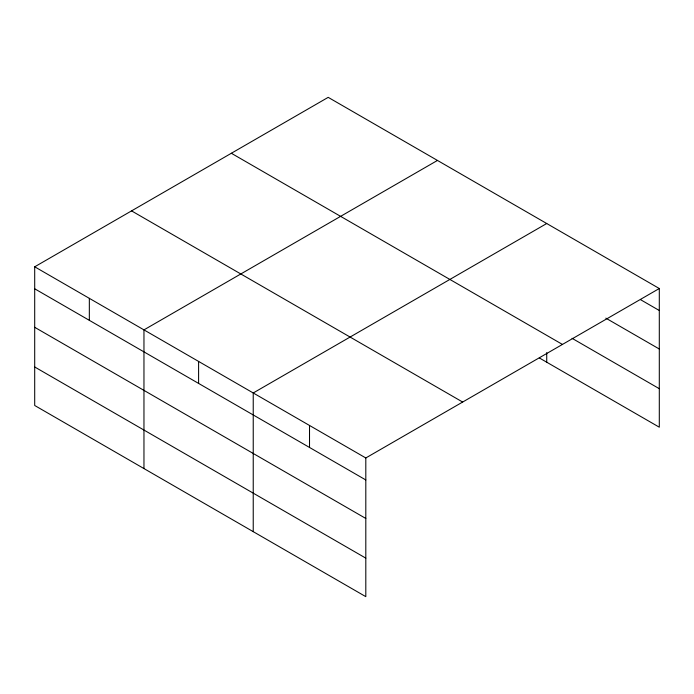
<?xml version="1.0" encoding="UTF-8"?>
<svg xmlns="http://www.w3.org/2000/svg" width="694" height="694" viewBox="0 0 694 694"><rect width="100%" height="100%" fill="white"/><g stroke="black" fill="none" stroke-linecap="round" stroke-linejoin="round"><path stroke-width="1.04" d="M365.807 518.461L365.807 457.962L34.7 266.8L34.7 405.487L365.807 596.649L365.807 518.461L34.7 327.299M34.7 266.8L328.193 97.351L659.3 288.513L659.3 427.2L539.316 357.931M437.463 160.435L143.962 329.884L143.962 468.571M546.725 223.52L253.232 392.969L253.232 531.647M365.807 457.962L659.3 288.513M640.536 299.669L659.3 310.504M605.827 318.138L659.3 349.013M572.056 338.316L659.3 388.692M231.345 153.27L562.444 344.432M131.556 210.881L462.655 402.043M34.7 288.791L365.807 479.953M34.7 366.979L365.807 558.141M546.725 352.578L546.725 362.207M309.515 425.465L309.515 447.457M198.597 361.427L198.597 383.418M89.335 298.342L89.335 320.333"/></g></svg>
